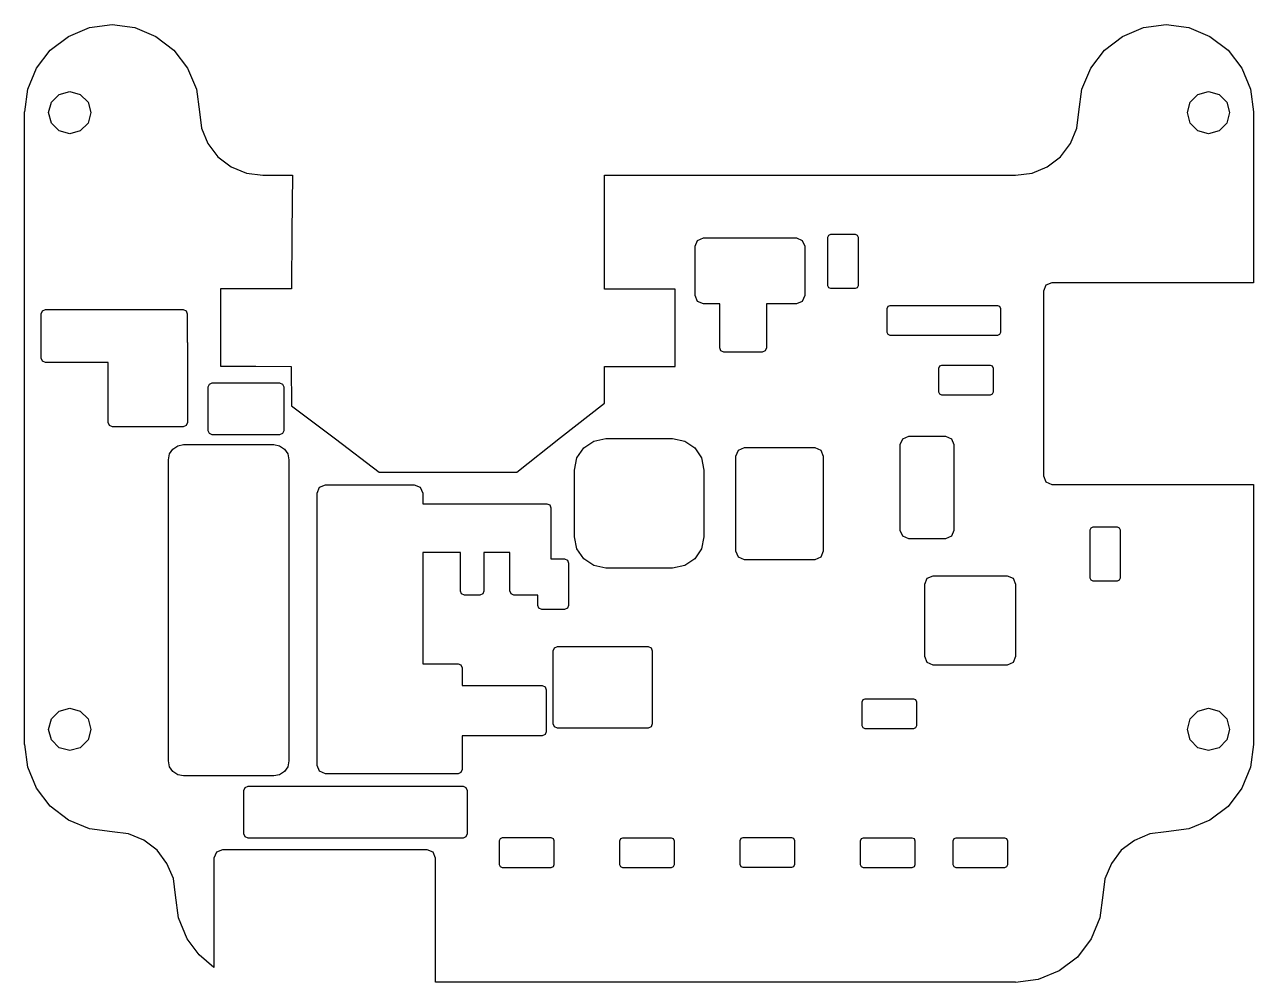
# Model space of a CAD drawing. Extents: x 0 to 104, y 0 to 81.
import ezdxf

# ---------------------------------------------------------------- set-up
doc = ezdxf.new("R2010")
doc.units = 0
doc.layers.get('0').update_dxf_attribs({"linetype": 'continuous'})

# ---------------------------------------------------------------- blocks, each defined once
blk = doc.blocks.new('SCALE')
at = {"color": 0}
for points in [[(86.76, 42.13), (91.01, 42.13), (95.26, 42.13), (99.51, 42.13), (103.76, 42.13), (103.76, 37.74), (103.76, 33.35), (103.76, 28.97), (103.76, 24.58), (103.76, 20.19), (103.52, 18.29), (102.78, 16.51), (101.62, 14.98), (100.09, 13.82), (98.32, 13.08), (96.41, 12.84), (95.03, 12.67), (93.74, 12.12), (92.62, 11.28), (91.78, 10.16), (91.23, 8.88), (91.06, 7.49), (90.82, 5.59), (90.08, 3.81), (88.92, 2.28), (87.39, 1.12), (85.62, 0.38), (83.71, 0.14), (83.71, 0.15), (78.82, 0.15), (73.93, 0.15), (69.04, 0.15), (64.15, 0.15), (59.26, 0.15), (54.37, 0.15), (49.47, 0.15), (44.58, 0.15), (39.69, 0.15), (34.8, 0.15), (34.8, 3.64), (34.8, 7.13), (34.8, 10.62), (34.59, 11.12), (34.09, 11.33), (29.77, 11.33), (25.46, 11.33), (21.14, 11.33), (16.82, 11.33), (16.32, 11.12), (16.11, 10.62), (16.11, 6.01), (16.11, 1.4), (14.85, 2.47), (13.85, 3.82), (13.11, 5.6), (12.87, 7.5), (12.7, 8.89), (12.15, 10.17), (11.31, 11.29), (10.2, 12.13), (8.91, 12.68), (7.52, 12.85), (5.62, 13.09), (3.85, 13.83), (2.31, 14.99), (1.15, 16.52), (0.41, 18.3), (0.17, 20.2), (0.14, 20.19), (0.14, 25.04), (0.14, 29.89), (0.14, 34.74), (0.14, 39.59), (0.14, 44.44), (0.14, 49.29), (0.14, 54.14), (0.14, 58.98), (0.14, 63.83), (0.14, 68.68), (0.14, 73.53), (0.17, 73.53), (0.41, 75.44), (1.16, 77.21), (2.31, 78.74), (3.85, 79.9), (5.62, 80.65), (7.53, 80.89), (9.43, 80.65), (11.2, 79.9), (12.74, 78.74), (13.89, 77.21), (14.64, 75.44), (14.88, 73.53), (15.05, 72.15), (15.6, 70.86), (16.44, 69.75), (17.55, 68.91), (18.84, 68.36), (20.22, 68.19), (22.73, 68.19), (22.69, 63.4), (22.64, 58.61), (19.66, 58.61), (16.67, 58.61), (16.67, 55.35), (16.67, 52.09), (19.65, 52.09), (22.62, 52.08), (22.64, 48.76), (26.35, 45.96), (30.05, 43.16), (33.92, 43.16), (37.78, 43.16), (41.65, 43.16), (45.34, 46.07), (49.03, 48.97), (49.03, 52.07), (52.02, 52.07), (55.01, 52.07), (55.01, 55.33), (55.01, 58.59), (52.03, 58.59), (49.05, 58.59), (49.05, 63.39), (49.05, 68.19), (54, 68.19), (58.95, 68.19), (63.91, 68.19), (68.86, 68.19), (73.81, 68.19), (78.76, 68.19), (83.71, 68.19), (85.09, 68.36), (86.38, 68.91), (87.49, 69.75), (88.33, 70.86), (88.88, 72.15), (89.05, 73.53), (89.29, 75.44), (90.04, 77.21), (91.19, 78.74), (92.73, 79.9), (94.5, 80.65), (96.41, 80.89), (98.31, 80.65), (100.08, 79.9), (101.62, 78.74), (102.77, 77.21), (103.52, 75.44), (103.76, 73.53), (103.76, 68.73), (103.76, 63.93), (103.76, 59.12), (99.51, 59.12), (95.26, 59.12), (91.01, 59.12), (86.76, 59.12), (86.26, 58.91), (86.05, 58.41), (86.05, 54.52), (86.05, 50.63), (86.05, 46.73), (86.05, 42.84), (86.26, 42.34)], [(3.95, 71.69), (3.06, 71.93), (2.41, 72.58), (2.17, 73.47), (2.41, 74.36), (3.06, 75.01), (3.95, 75.25), (4.84, 75.01), (5.49, 74.36), (5.73, 73.47), (5.49, 72.58), (4.84, 71.93)], [(99.97, 71.69), (99.08, 71.93), (98.43, 72.58), (98.19, 73.47), (98.43, 74.36), (99.08, 75.01), (99.97, 75.25), (100.86, 75.01), (101.51, 74.36), (101.75, 73.47), (101.51, 72.58), (100.86, 71.93)], [(70.42, 58.88), (70.34, 58.71), (70.17, 58.63), (68.13, 58.63), (67.96, 58.71), (67.88, 58.88), (67.88, 62.96), (67.96, 63.13), (68.13, 63.21), (70.17, 63.21), (70.34, 63.13), (70.42, 62.96)], [(59.11, 53.28), (58.86, 53.39), (58.76, 53.63), (58.76, 57.35), (57.39, 57.35), (56.89, 57.56), (56.68, 58.06), (56.68, 62.2), (56.89, 62.7), (57.39, 62.91), (61.31, 62.91), (65.22, 62.91), (65.72, 62.7), (65.93, 62.2), (65.93, 58.06), (65.72, 57.56), (65.22, 57.35), (62.69, 57.35), (62.69, 53.63), (62.59, 53.39), (62.34, 53.28)], [(73.14, 54.69), (72.97, 54.77), (72.89, 54.94), (72.89, 56.97), (72.97, 57.15), (73.14, 57.22), (77.67, 57.22), (82.19, 57.22), (82.36, 57.15), (82.44, 56.97), (82.44, 54.94), (82.36, 54.77), (82.19, 54.69), (77.67, 54.69)], [(1.9, 52.41), (1.66, 52.52), (1.55, 52.76), (1.55, 56.52), (1.66, 56.77), (1.9, 56.87), (5.77, 56.87), (9.64, 56.87), (13.51, 56.87), (13.76, 56.77), (13.86, 56.52), (13.86, 54.14), (13.87, 54.06), (13.87, 50.7), (13.87, 47.34), (13.77, 47.1), (13.52, 46.99), (10.54, 46.99), (7.55, 46.99), (7.3, 47.1), (7.2, 47.34), (7.2, 49.88), (7.2, 52.41), (4.55, 52.41)], [(77.48, 49.65), (77.31, 49.73), (77.23, 49.9), (77.23, 51.94), (77.31, 52.12), (77.48, 52.19), (81.56, 52.19), (81.73, 52.12), (81.81, 51.94), (81.81, 49.9), (81.73, 49.73), (81.56, 49.65)], [(15.97, 46.3), (15.72, 46.41), (15.62, 46.65), (15.62, 50.34), (15.72, 50.59), (15.97, 50.69), (18.81, 50.69), (21.65, 50.69), (21.9, 50.59), (22, 50.34), (22, 46.65), (21.9, 46.41), (21.65, 46.3), (18.81, 46.3)], [(49.16, 35.07), (48.13, 35.28), (47.29, 35.85), (46.72, 36.69), (46.51, 37.72), (46.51, 40.53), (46.51, 43.34), (46.72, 44.37), (47.29, 45.21), (48.13, 45.78), (49.16, 45.99), (51.97, 45.99), (54.78, 45.99), (55.81, 45.78), (56.65, 45.21), (57.22, 44.37), (57.43, 43.34), (57.43, 40.53), (57.43, 37.72), (57.22, 36.69), (56.65, 35.85), (55.81, 35.28), (54.78, 35.07), (51.97, 35.07)], [(74.69, 37.54), (74.19, 37.75), (73.98, 38.25), (73.98, 41.87), (73.98, 45.48), (74.19, 45.98), (74.69, 46.19), (77.79, 46.19), (78.29, 45.98), (78.5, 45.48), (78.5, 41.87), (78.5, 38.25), (78.29, 37.75), (77.79, 37.54)], [(13.54, 17.55), (13.05, 17.65), (12.64, 17.92), (12.37, 18.33), (12.27, 18.82), (12.27, 23.05), (12.27, 27.28), (12.27, 31.52), (12.27, 35.75), (12.27, 39.98), (12.27, 44.21), (12.37, 44.71), (12.64, 45.11), (13.05, 45.38), (13.54, 45.48), (17.35, 45.48), (21.16, 45.48), (21.65, 45.38), (22.06, 45.11), (22.33, 44.71), (22.43, 44.21), (22.43, 39.98), (22.43, 35.75), (22.43, 31.52), (22.43, 27.28), (22.43, 23.05), (22.43, 18.82), (22.33, 18.33), (22.06, 17.92), (21.65, 17.65), (21.16, 17.55), (17.35, 17.55)], [(60.84, 35.78), (60.34, 35.99), (60.13, 36.49), (60.13, 40.51), (60.13, 44.52), (60.34, 45.02), (60.84, 45.23), (63.81, 45.23), (66.77, 45.23), (67.27, 45.02), (67.48, 44.52), (67.48, 40.51), (67.48, 36.49), (67.27, 35.99), (66.77, 35.78), (63.81, 35.78)], [(25.52, 17.73), (25.02, 17.94), (24.81, 18.44), (24.81, 23.03), (24.81, 27.62), (24.81, 32.21), (24.81, 36.8), (24.81, 41.39), (25.02, 41.89), (25.52, 42.1), (29.26, 42.1), (33, 42.1), (33.5, 41.89), (33.71, 41.39), (33.71, 40.5), (37.2, 40.5), (40.69, 40.5), (44.18, 40.5), (44.43, 40.4), (44.53, 40.15), (44.53, 35.84), (45.66, 35.84), (45.91, 35.74), (46.01, 35.49), (46.01, 31.92), (45.91, 31.68), (45.66, 31.57), (43.76, 31.57), (43.51, 31.68), (43.41, 31.92), (43.41, 32.8), (41.4, 32.8), (41.16, 32.9), (41.05, 33.15), (41.05, 36.38), (38.87, 36.38), (38.87, 33.14), (38.77, 32.9), (38.52, 32.79), (37.24, 32.79), (36.99, 32.9), (36.89, 33.14), (36.89, 36.38), (33.71, 36.38), (33.71, 31.7), (33.71, 27.01), (36.69, 27.01), (36.94, 26.91), (37.04, 26.66), (37.04, 25.16), (40.41, 25.16), (43.78, 25.16), (44.03, 25.06), (44.13, 24.81), (44.13, 21.28), (44.03, 21.04), (43.78, 20.93), (40.41, 20.93), (37.04, 20.93), (37.04, 18.08), (36.94, 17.83), (36.69, 17.73), (32.97, 17.73), (29.24, 17.73)], [(92.53, 34.21), (92.45, 34.04), (92.28, 33.96), (90.24, 33.96), (90.07, 34.04), (89.99, 34.21), (89.99, 38.29), (90.07, 38.47), (90.24, 38.54), (92.28, 38.54), (92.45, 38.47), (92.53, 38.29)], [(76.75, 26.9), (76.25, 27.11), (76.04, 27.61), (76.04, 30.67), (76.04, 33.72), (76.25, 34.22), (76.75, 34.43), (79.88, 34.43), (83, 34.43), (83.5, 34.22), (83.71, 33.72), (83.71, 30.67), (83.71, 27.61), (83.5, 27.11), (83, 26.9), (79.88, 26.9)], [(45.07, 21.58), (44.82, 21.69), (44.72, 21.93), (44.72, 25.02), (44.72, 28.1), (44.82, 28.35), (45.07, 28.45), (48.9, 28.45), (52.72, 28.45), (52.97, 28.35), (53.07, 28.1), (53.07, 25.02), (53.07, 21.93), (52.97, 21.69), (52.72, 21.58), (48.9, 21.58)], [(45.07, 21.58), (44.82, 21.69), (44.72, 21.93), (44.72, 25.02), (44.72, 28.1), (44.82, 28.35), (45.07, 28.45), (48.9, 28.45), (52.72, 28.45), (52.97, 28.35), (53.07, 28.1), (53.07, 25.02), (53.07, 21.93), (52.97, 21.69), (52.72, 21.58), (48.9, 21.58)], [(71.01, 21.52), (70.84, 21.6), (70.76, 21.77), (70.76, 23.81), (70.84, 23.99), (71.01, 24.06), (75.09, 24.06), (75.26, 23.99), (75.34, 23.81), (75.34, 21.77), (75.26, 21.6), (75.09, 21.52)], [(3.95, 19.69), (3.06, 19.93), (2.41, 20.58), (2.17, 21.47), (2.41, 22.36), (3.06, 23.01), (3.95, 23.25), (4.84, 23.01), (5.49, 22.36), (5.73, 21.47), (5.49, 20.58), (4.84, 19.93)], [(99.97, 19.69), (99.08, 19.93), (98.43, 20.58), (98.19, 21.47), (98.43, 22.36), (99.08, 23.01), (99.97, 23.25), (100.86, 23.01), (101.51, 22.36), (101.75, 21.47), (101.51, 20.58), (100.86, 19.93)], [(18.99, 12.31), (18.74, 12.41), (18.64, 12.66), (18.64, 16.33), (18.74, 16.58), (18.99, 16.68), (23.52, 16.68), (28.05, 16.68), (32.58, 16.68), (37.11, 16.68), (37.36, 16.58), (37.46, 16.33), (37.46, 12.66), (37.36, 12.41), (37.11, 12.31), (32.58, 12.31), (28.05, 12.31), (23.52, 12.31)], [(40.45, 9.81), (40.28, 9.89), (40.2, 10.06), (40.2, 12.1), (40.28, 12.28), (40.45, 12.35), (44.53, 12.35), (44.7, 12.28), (44.78, 12.1), (44.78, 10.06), (44.7, 9.89), (44.53, 9.81)], [(50.58, 9.8), (50.41, 9.88), (50.33, 10.05), (50.33, 12.09), (50.41, 12.27), (50.58, 12.34), (54.66, 12.34), (54.83, 12.27), (54.91, 12.09), (54.91, 10.05), (54.83, 9.88), (54.66, 9.8)], [(60.74, 9.82), (60.57, 9.9), (60.49, 10.07), (60.49, 12.11), (60.57, 12.29), (60.74, 12.36), (64.82, 12.36), (64.99, 12.29), (65.07, 12.11), (65.07, 10.07), (64.99, 9.9), (64.82, 9.82)], [(70.89, 9.8), (70.72, 9.88), (70.64, 10.05), (70.64, 12.09), (70.72, 12.27), (70.89, 12.34), (74.97, 12.34), (75.14, 12.27), (75.22, 12.09), (75.22, 10.05), (75.14, 9.88), (74.97, 9.8)], [(78.69, 9.8), (78.52, 9.88), (78.44, 10.05), (78.44, 12.09), (78.52, 12.27), (78.69, 12.34), (82.77, 12.34), (82.94, 12.27), (83.02, 12.09), (83.02, 10.05), (82.94, 9.88), (82.77, 9.8)]]:
    blk.add_lwpolyline(points, close=True, dxfattribs=at)

msp = doc.modelspace()

# ---------------------------------------------------------------- block references
msp.add_blockref('SCALE', (0, 0))

doc.saveas('drawing.dxf')
